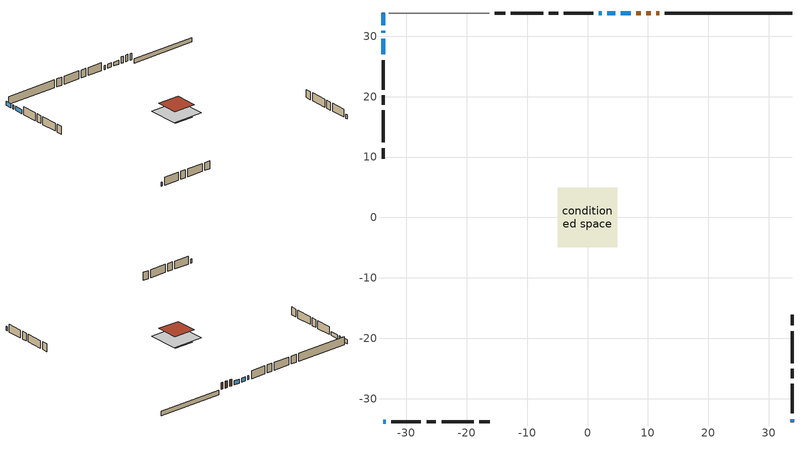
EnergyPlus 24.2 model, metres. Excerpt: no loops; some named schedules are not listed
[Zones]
conditioned space
 floor adiabatic (AdiabaticFloorConstruction): -4.92,-4.92 -4.92,4.92 4.92,4.92 4.92,-4.92 z0.3
 floor foundation (Slab1 construction): -3.16,-3.16 -3.16,3.16 3.16,3.16 3.16,-3.16 z-1.07
 wall outside (AdiabaticWallConstruction 1): 11.87,33.83 11.39,33.83 / 10.46,33.83 9.75,33.83 / 8.82,33.83 8.08,33.83 z0.3:2.33
 wall outside (AdiabaticWallConstruction): -33.83,-33.83 -33.37,-33.83 / 7.15,33.83 5.49,33.83 / -33.83,33.83 -33.83,31.8 / 4.56,33.83 3.26,33.83 / 33.83,-33.83 33.83,-33.34 / 2.33,33.83 1.87,33.83 / -33.83,30.87 -33.83,30.53 / -33.83,29.6 -33.83,26.97 z0.3:1.52
 wall outside (Wall1 construction): 0.94,33.83 -3.95,33.83 / -32.45,-33.83 -27.55,-33.83 / -33.83,26.04 -33.83,21.15 / 33.83,-32.42 33.83,-27.52 z0.3:2.74
 wall outside (Wall2 construction): -4.88,33.83 -6.43,33.83 / -26.62,-33.83 -25.08,-33.83 / -33.83,20.22 -33.83,18.67 / 33.83,-26.59 33.83,-25.05 z0.3:2.74
 wall outside (Wall3 construction): -7.36,33.83 -12.68,33.83 / -24.15,-33.83 -18.83,-33.83 / -33.83,17.74 -33.83,12.42 / 33.83,-24.12 33.83,-18.8 z0.3:2.74
 wall outside (Wall4 construction): -13.61,33.83 -15.36,33.83 / -17.9,-33.83 -16.15,-33.83 / -33.83,11.49 -33.83,9.74 / 33.83,-17.87 33.83,-16.12 z0.3:2.74
 wall foundation (FoundationWall1 construction): 33.83,33.83 12.8,33.83 z-1.07:0.3
 wall adiabatic (Wall5 construction): -16.29,33.83 -32.9,33.83 z0.3:2.74
 window (WindowConstruction 5): -33.83,-33.83 -33.38,-33.83 z0.3:1.52
 window (WindowConstruction 4): 7.15,33.83 5.49,33.83 z0.3:1.52
 window (WindowConstruction): -33.83,33.83 -33.83,31.8 z0.3:1.52
 window (WindowConstruction 1): 4.56,33.83 3.26,33.83 z0.3:1.52
 window (WindowConstruction 2): 33.83,-33.83 33.83,-33.34 z0.3:1.52
 window (WindowConstruction 6): 2.33,33.83 1.87,33.83 z0.3:1.52
 window (WindowConstruction 7): -33.83,30.87 -33.83,30.53 z0.3:1.52
 window (WindowConstruction 3): -33.83,29.6 -33.83,26.97 z0.3:1.52
 door (Door): 11.87,33.83 11.39,33.83 z0.3:2.33
 door (Door 1): 10.46,33.83 9.75,33.83 z0.3:2.33
 door (Door 2): 8.82,33.83 8.08,33.83 z0.3:2.33
 ceiling adiabatic (AdiabaticFloorConstruction): 4.92,-4.92 4.92,4.92 -4.92,4.92 -4.92,-4.92 z0.3
 roof outside (Roof1 construction): -3.48,3.48 -3.48,-3.48 3.48,-3.48 3.48,3.48 z2.74
[Building]
Building 1: Terrain=Suburbs
[Site:Location]
Ottawa Intl AP_ON: Latitude {deg}=45.32; Longitude {deg}=-75.67; Time Zone {hr}=-5; Elevation {m}=115; Keep Site Location Information=Yes
[Site:GroundTemperature:Shallow]
1.18808, -1.19398, -1.38475, -0.254337, 4.28362, 8.80044, 12.7163, 15.1969, 15.4076, 13.3901, 9.57408, 5.19582
[Site:WaterMainsTemperature]
Calculation Method=Schedule; Temperature Schedule=mains temperature schedule
[Material] Roughness=Rough; Thermal Absorptance=0.9
Name | Thickness {m} | Conductivity {W/m-K} | Density {kg/m3} | Specific Heat {J/kg-K} | Solar Absorptance | Visible Absorptance
asphalt or fiberglass shingles | 0.00635 | 0.162714 | 1121.4 | 1465.45 | 0.4 | 0.4
concrete 4.0 in. | 0.1016 | 1.803125 | 2242.8 | 837.4 | 0.7 | 0.7
concrete 8.0 in. | 0.2032 | 1.803125 | 2242.8 | 837.4 | 0.7 | 0.7
door material | 0.04445 | 0.188738 | 512.64 | 1214.23 | 0.7 | 0.7
door material 1 | 0.04445 | 0.327969 | 512.64 | 1214.23 | 0.7 | 0.7
floor covering | 0.0127 | 0.0433444 | 54.468 | 1339.84 | 0.6 | 0.6
floor rigid ins; wall rigid ins | 0.512978 | 0.029427 | 32.04 | 1214.23 | 0.7 | 0.7
floor stud and cavity | 0.1397 | 1.75129 | 37.0049 | 1207.88 | 0.7 | 0.7
furniture material conditioned space 1 | 0.1524 | 0.115458 | 640.8 | 1214.23 | 0.6 | 0.6
gypsum board | 0.0127 | 0.160291 | 801 | 837.4 | 0.6 | 0.6
osb sheathing 0.5 in. | 0.0127 | 0.115458 | 512.64 | 1214.23 | 0.7 | 0.7
osb sheathing 0.5 in. 1 | 0.0127 | 0.115458 | 512.64 | 1214.23 | 0.4 | 0.4
osb sheathing 0.75 in. | 0.01905 | 0.115458 | 512.64 | 1214.23 | 0.7 | 0.7
roof rigid ins | 0.103632 | 0.029427 | 32.04 | 1214.23 | 0.7 | 0.7
roof stud and cavity | 0.2032 | 0.174074 | 78.34581 | 1123.46 | 0.7 | 0.7
wall stud and cavity | 0.1397 | 0.0885473 | 139.0536 | 1170.24 | 0.7 | 0.7
wall stud and cavity 1 | 0.1397 | 0.103982 | 139.0536 | 1170.24 | 0.7 | 0.7
wall stud and cavity 2 | 0.1397 | 0.0881538 | 139.0536 | 1170.24 | 0.7 | 0.7
wall stud and cavity 3 | 0.1397 | 0.103575 | 139.0536 | 1170.24 | 0.7 | 0.7
wall stud and cavity 4 | 0.1397 | 0.0799342 | 139.0536 | 1170.24 | 0.7 | 0.7
wall stud and cavity 5 | 0.0889 | 0.380278 | 52.3479 | 1209.89 | 0.7 | 0.7
wall stud and cavity 6 | 0.0889 | 0.391764 | 83.0341 | 1211.67 | 0.7 | 0.7
wood siding | 0.0254 | 0.102417 | 544.68 | 1172.36 | 0.4 | 0.4
wood siding 1; wood siding 2 | 0.0254 | 0.102417 | 544.68 | 1172.36 | 0.7 | 0.7
[WindowMaterial:SimpleGlazingSystem]
Name | U-Factor {W/m2-K} | Solar Heat Gain Coefficient
WindowMaterial | 2.9378 | 0.65
WindowMaterial 1 | 2.92076 | 0.67
WindowMaterial 2 | 2.98038 | 0.61
WindowMaterial 3 | 2.92303 | 0.66
WindowMaterial 4 | 2.9077 | 0.68
WindowMaterial 5 | 2.97868 | 0.61
WindowMaterial 6 | 3.00764 | 0.58
[Construction]
AdiabaticFloorConstruction: floor stud and cavity, floor rigid ins, osb sheathing 0.75 in., floor covering
AdiabaticWallConstruction: wood siding 1, wall rigid ins, wall stud and cavity 5, gypsum board
AdiabaticWallConstruction 1: wood siding 2, wall rigid ins, wall stud and cavity 5, gypsum board
Door; Door 1: door material
Door 2: door material 1
FoundationWall1 construction: concrete 8.0 in.
furniture construction conditioned space 1: furniture material conditioned space 1
PartitionWallConstruction: gypsum board, wall stud and cavity 6, gypsum board
Roof1 construction: asphalt or fiberglass shingles, roof rigid ins, osb sheathing 0.75 in., roof stud and cavity, gypsum board
Slab1 construction: concrete 4.0 in.
Wall1 construction: wood siding, osb sheathing 0.5 in., wall stud and cavity, gypsum board
Wall2 construction: wood siding, osb sheathing 0.5 in., wall stud and cavity 1, gypsum board
Wall3 construction: wood siding, osb sheathing 0.5 in., wall stud and cavity 2, gypsum board
Wall4 construction: wood siding, osb sheathing 0.5 in., wall stud and cavity 3, gypsum board
Wall5 construction: osb sheathing 0.5 in. 1, wall stud and cavity 4, gypsum board
WindowConstruction: WindowMaterial
WindowConstruction 1: WindowMaterial 1
WindowConstruction 2: WindowMaterial 2
WindowConstruction 3: WindowMaterial 3
WindowConstruction 4: WindowMaterial 4
WindowConstruction 5; WindowConstruction 6: WindowMaterial 5
WindowConstruction 7: WindowMaterial 6
[Zone]
conditioned space: Multiplier=1; Volume {m3}=320.1; Part of Total Floor Area=Yes
[Space]
conditioned space 1: Zone=conditioned space; Volume {m3}=320.1
[SurfaceProperty:ExposedFoundationPerimeter]
Slab1: Exposed Perimeter Calculation Method=TotalExposedPerimeter; Total Exposed Perimeter {m}=21.031
[InternalMass] Zone or ZoneList=conditioned space; Space or SpaceList=conditioned space 1
Name | Construction | Surface Area {m2}
furniture mass conditioned space 1 | furniture construction conditioned space 1 | 54.6801
partition wall mass | PartitionWallConstruction | 136.7
[Lights]
interior lighting: Zone or ZoneList or Space or SpaceList=conditioned space 1; Schedule=interior lighting schedule; Design Level Calculation Method=LightingLevel; Lighting Level {W}=343.2; Return Air Fraction=0; Fraction Radiant=0.6; Fraction Visible=0.2; Fraction Replaceable=1
[People]
occupants: Zone or ZoneList or Space or SpaceList=conditioned space 1; Number of People Schedule=occupants schedule; Number of People Calculation Method=People; Number of People=3; Fraction Radiant=0.314171; Sensible Heat Fraction=0.56303; Activity Level Schedule=occupants activity schedule; Carbon Dioxide Generation Rate {m3/s-W}=0; Enable ASHRAE 55 Comfort Warnings=No; Mean Radiant Temperature Calculation Type=EnclosureAveraged
[ElectricEquipment] Zone or ZoneList or Space or SpaceList=conditioned space 1; Design Level Calculation Method=EquipmentLevel
Name | Schedule | Design Level {W} | Fraction Latent | Fraction Radiant | Fraction Lost
clothes dryer | clothes dryer schedule | 140.772 | 0.015 | 0.081 | 0.85
clothes washer | clothes washer schedule | 32.1985 | 0.03 | 0.162 | 0.7
cooking range | cooking range schedule | 208.969 | 0.08 | 0.432 | 0.2
dishwasher | dishwasher schedule | 66.8632 | 0.3 | 0.18 | 0.4
fridge | fridge schedule | 72.9452 | 0 | 0.6 | 0
mech vent house fan | mech vent house fan schedule | 0 | 0 | 0 | 1
mech vent house fan cfis | mech vent house fan cfis schedule | 0 | 0 | 0 | 0
misc plug loads | misc plug loads schedule | 494.7 | 0.045 | 0.513 | 0.1
whole house fan | Always On Discrete | 0 | 0 | 0 | 1
[OtherEquipment] Zone or ZoneList or Space or SpaceList=conditioned space 1; Design Level Calculation Method=EquipmentLevel
Name | Fuel Type | Schedule | Design Level {W} | Fraction Latent | Fraction Radiant | Fraction Lost
clothes dryer 1 | Electricity | clothes dryer schedule | 0 | 0.015 | 0.081 | 0.85
cooking range 1 | Electricity | cooking range schedule | 0 | 0.08 | 0.432 | 0.2
general water use latent | None | general water use schedule | 59.3978 | 1 | 0 | 0
general water use sensible | None | general water use schedule | -58.539 | 0 | 0.6 | 0
mech vent house fan latent load | None | Always On Discrete | 0 | 1 | 0 | 0
mech vent house fan sensible load | None | Always On Discrete | 0 | 0 | 0 | 0
water heater energy adjustment1 | NaturalGas | Always On Discrete | 0.01 | 0 | 0 | 1
[ZoneInfiltration:DesignFlowRate] Zone or ZoneList or Space or SpaceList=conditioned space 1; Schedule=Always On Discrete; Design Flow Rate Calculation Method=Flow/Zone; Design Flow Rate {m3/s}=0
infil flow; natural vent flow; whole house fan flow
[AvailabilityManager:Scheduled]
central ac and furnace airloop Availability Manager: Schedule=Always On Discrete
[Foundation:Kiva]
Foundation Kiva 1: Initial Indoor Air Temperature {C}=18; Wall Height Above Grade {m}=0.300015; Wall Depth Below Slab {m}=0.2032
[Foundation:Kiva:Settings]
Soil Conductivity {W/m-K}=0.849921; Soil Density {kg/m3}=1842.3; Soil Specific Heat {J/kg-K}=418.7; Ground Solar Absorptivity=0.9; Ground Thermal Absorptivity=0.9; Ground Surface Roughness {m}=0.03; Far-Field Width {m}=40; Deep-Ground Boundary Condition=ZeroFlux; Deep-Ground Depth {m}=40; Minimum Cell Dimension {m}=0.2; Maximum Cell Growth Coefficient=3; Simulation Timestep=Timestep
[Exterior:Lights]
exterior lighting: Schedule=exterior lighting schedule; Design Level {W}=75.6
[EnergyManagementSystem:GlobalVariable]
central_ac_and_furnace_airloop_Fan_RTF
infil_program_Qfan
infil_program_Qinf
natural_vent_program_Qnv
natural_vent_program_Qwhf
[EnergyManagementSystem:Sensor]
Name | Output:Variable or Output:Meter Index Key | Output:Variable or Output:Meter
airflow_gain | infil flow | Infiltration Sensible Heat Gain Energy
airflow_gain_1 | natural vent flow | Infiltration Sensible Heat Gain Energy
airflow_gain_2 | whole house fan flow | Infiltration Sensible Heat Gain Energy
airflow_loss | infil flow | Infiltration Sensible Heat Loss Energy
airflow_loss_1 | natural vent flow | Infiltration Sensible Heat Loss Energy
airflow_loss_2 | whole house fan flow | Infiltration Sensible Heat Loss Energy
clg_load_cond |  | Cooling:EnergyTransfer:Zone:CONDITIONED SPACE
clg_sp_s; clg_sp_s_1 | cooling setpoint | Schedule Value
clothes_dryer_exhaust_0_sch_s | clothes dryer exhaust 0 schedule | Schedule Value
cool_season | cooling season schedule | Schedule Value
htg_load_cond |  | Heating:EnergyTransfer:Zone:CONDITIONED SPACE
htg_sp_s; htg_sp_s_1 | heating setpoint | Schedule Value
ig_ee_conv | clothes dryer | Electric Equipment Convective Heating Energy
ig_ee_conv_2 | cooking range | Electric Equipment Convective Heating Energy
ig_ee_conv_4 | fridge | Electric Equipment Convective Heating Energy
ig_ee_conv_5 | misc plug loads | Electric Equipment Convective Heating Energy
ig_ee_conv_6 | whole house fan | Electric Equipment Convective Heating Energy
ig_ee_rad | clothes dryer | Electric Equipment Radiant Heating Energy
ig_ee_rad_2 | cooking range | Electric Equipment Radiant Heating Energy
ig_ee_rad_4 | fridge | Electric Equipment Radiant Heating Energy
ig_ee_rad_5 | misc plug loads | Electric Equipment Radiant Heating Energy
ig_ee_rad_6 | whole house fan | Electric Equipment Radiant Heating Energy
ig_lgt_conv | interior lighting | Lights Convective Heating Energy
ig_lgt_rad | interior lighting | Lights Radiant Heating Energy
ig_lgt_vis | interior lighting | Lights Visible Radiation Heating Energy
ig_oe_conv | clothes dryer 1 | Other Equipment Convective Heating Energy
ig_oe_conv_1 | cooking range 1 | Other Equipment Convective Heating Energy
ig_oe_conv_2 | general water use latent | Other Equipment Convective Heating Energy
ig_oe_conv_3 | general water use sensible | Other Equipment Convective Heating Energy
ig_oe_conv_4 | water heater energy adjustment1 | Other Equipment Convective Heating Energy
ig_oe_rad | clothes dryer 1 | Other Equipment Radiant Heating Energy
ig_oe_rad_1 | cooking range 1 | Other Equipment Radiant Heating Energy
ig_oe_rad_2 | general water use latent | Other Equipment Radiant Heating Energy
ig_oe_rad_3 | general water use sensible | Other Equipment Radiant Heating Energy
ig_oe_rad_4 | water heater energy adjustment1 | Other Equipment Radiant Heating Energy
ig_ppl_conv | occupants | People Convective Heating Energy
ig_ppl_rad | occupants | People Radiant Heating Energy
im_conv | furniture mass conditioned space 1 | Surface Inside Face Convection Heat Gain Energy
im_conv_1 | partition wall mass | Surface Inside Face Convection Heat Gain Energy
im_ig | furniture mass conditioned space 1 | Surface Inside Face Internal Gains Radiation Heat Gain Energy
im_ig_1 | partition wall mass | Surface Inside Face Internal Gains Radiation Heat Gain Energy
im_lgt | furniture mass conditioned space 1 | Surface Inside Face Lights Radiation Heat Gain Energy
im_lgt_1 | partition wall mass | Surface Inside Face Lights Radiation Heat Gain Energy
im_sol | furniture mass conditioned space 1 | Surface Inside Face Solar Radiation Heat Gain Energy
im_sol_1 | partition wall mass | Surface Inside Face Solar Radiation Heat Gain Energy
im_surf | furniture mass conditioned space 1 | Surface Inside Face Net Surface Thermal Radiation Heat Gain Energy
im_surf_1 | partition wall mass | Surface Inside Face Net Surface Thermal Radiation Heat Gain Energy
mv_conv | mech vent house fan | Electric Equipment Convective Heating Energy
mv_conv_1 | mech vent house fan cfis | Electric Equipment Convective Heating Energy
mv_conv_2 | mech vent house fan latent load | Other Equipment Convective Heating Energy
mv_conv_3 | mech vent house fan sensible load | Other Equipment Convective Heating Energy
mv_rad | mech vent house fan | Electric Equipment Radiant Heating Energy
mv_rad_1 | mech vent house fan cfis | Electric Equipment Radiant Heating Energy
mv_rad_2 | mech vent house fan latent load | Other Equipment Radiant Heating Energy
mv_rad_3 | mech vent house fan sensible load | Other Equipment Radiant Heating Energy
natural_vent_s | natural vent schedule | Schedule Value
out_pb_s |  | Site Outdoor Air Barometric Pressure
out_wt_s |  | Site Outdoor Air Humidity Ratio
site_vw_s |  | Site Wind Speed
ss_back_out | Window1 | Surface Window Shortwave from Zone Back Out Window Heat Transfer Rate
ss_back_out_1 | Window10 | Surface Window Shortwave from Zone Back Out Window Heat Transfer Rate
ss_back_out_2 | Window2 | Surface Window Shortwave from Zone Back Out Window Heat Transfer Rate
ss_back_out_3 | Window4 | Surface Window Shortwave from Zone Back Out Window Heat Transfer Rate
ss_back_out_4 | Window5 | Surface Window Shortwave from Zone Back Out Window Heat Transfer Rate
ss_back_out_5 | Window6 | Surface Window Shortwave from Zone Back Out Window Heat Transfer Rate
ss_back_out_6 | Window7 | Surface Window Shortwave from Zone Back Out Window Heat Transfer Rate
ss_back_out_7 | Window8 | Surface Window Shortwave from Zone Back Out Window Heat Transfer Rate
ss_conv | Door1 | Surface Inside Face Convection Heat Gain Energy
ss_conv_1 | Door2 | Surface Inside Face Convection Heat Gain Energy
ss_conv_10 | Window8 | Surface Inside Face Convection Heat Gain Energy
ss_conv_2 | Door3 | Surface Inside Face Convection Heat Gain Energy
ss_conv_3 | Window1 | Surface Inside Face Convection Heat Gain Energy
ss_conv_4 | Window10 | Surface Inside Face Convection Heat Gain Energy
ss_conv_5 | Window2 | Surface Inside Face Convection Heat Gain Energy
ss_conv_6 | Window4 | Surface Inside Face Convection Heat Gain Energy
ss_conv_7 | Window5 | Surface Inside Face Convection Heat Gain Energy
ss_conv_8 | Window6 | Surface Inside Face Convection Heat Gain Energy
ss_conv_9 | Window7 | Surface Inside Face Convection Heat Gain Energy
ss_ig | Door1 | Surface Inside Face Internal Gains Radiation Heat Gain Energy
ss_ig_1 | Door2 | Surface Inside Face Internal Gains Radiation Heat Gain Energy
ss_ig_10 | Window8 | Surface Inside Face Internal Gains Radiation Heat Gain Energy
ss_ig_2 | Door3 | Surface Inside Face Internal Gains Radiation Heat Gain Energy
ss_ig_3 | Window1 | Surface Inside Face Internal Gains Radiation Heat Gain Energy
ss_ig_4 | Window10 | Surface Inside Face Internal Gains Radiation Heat Gain Energy
ss_ig_5 | Window2 | Surface Inside Face Internal Gains Radiation Heat Gain Energy
ss_ig_6 | Window4 | Surface Inside Face Internal Gains Radiation Heat Gain Energy
ss_ig_7 | Window5 | Surface Inside Face Internal Gains Radiation Heat Gain Energy
ss_ig_8 | Window6 | Surface Inside Face Internal Gains Radiation Heat Gain Energy
ss_ig_9 | Window7 | Surface Inside Face Internal Gains Radiation Heat Gain Energy
ss_lgt | Door1 | Surface Inside Face Lights Radiation Heat Gain Energy
ss_lgt_1 | Door2 | Surface Inside Face Lights Radiation Heat Gain Energy
ss_lgt_2 | Door3 | Surface Inside Face Lights Radiation Heat Gain Energy
ss_sol | Door1 | Surface Inside Face Solar Radiation Heat Gain Energy
ss_sol_1 | Door2 | Surface Inside Face Solar Radiation Heat Gain Energy
ss_sol_2 | Door3 | Surface Inside Face Solar Radiation Heat Gain Energy
ss_surf | Door1 | Surface Inside Face Net Surface Thermal Radiation Heat Gain Energy
ss_surf_1 | Door2 | Surface Inside Face Net Surface Thermal Radiation Heat Gain Energy
ss_surf_10 | Window8 | Surface Inside Face Net Surface Thermal Radiation Heat Gain Energy
ss_surf_2 | Door3 | Surface Inside Face Net Surface Thermal Radiation Heat Gain Energy
ss_surf_3 | Window1 | Surface Inside Face Net Surface Thermal Radiation Heat Gain Energy
ss_surf_4 | Window10 | Surface Inside Face Net Surface Thermal Radiation Heat Gain Energy
ss_surf_5 | Window2 | Surface Inside Face Net Surface Thermal Radiation Heat Gain Energy
ss_surf_6 | Window4 | Surface Inside Face Net Surface Thermal Radiation Heat Gain Energy
ss_surf_7 | Window5 | Surface Inside Face Net Surface Thermal Radiation Heat Gain Energy
ss_surf_8 | Window6 | Surface Inside Face Net Surface Thermal Radiation Heat Gain Energy
ss_surf_9 | Window7 | Surface Inside Face Net Surface Thermal Radiation Heat Gain Energy
ss_trans_in | Window1 | Surface Window Transmitted Solar Radiation Rate
ss_trans_in_1 | Window10 | Surface Window Transmitted Solar Radiation Rate
ss_trans_in_2 | Window2 | Surface Window Transmitted Solar Radiation Rate
ss_trans_in_3 | Window4 | Surface Window Transmitted Solar Radiation Rate
ss_trans_in_4 | Window5 | Surface Window Transmitted Solar Radiation Rate
ss_trans_in_5 | Window6 | Surface Window Transmitted Solar Radiation Rate
ss_trans_in_6 | Window7 | Surface Window Transmitted Solar Radiation Rate
ss_trans_in_7 | Window8 | Surface Window Transmitted Solar Radiation Rate
ss_trans_out | Window1 | Surface Inside Face Initial Transmitted Diffuse Transmitted Out Window Solar Radiation Rate
ss_trans_out_1 | Window10 | Surface Inside Face Initial Transmitted Diffuse Transmitted Out Window Solar Radiation Rate
ss_trans_out_2 | Window2 | Surface Inside Face Initial Transmitted Diffuse Transmitted Out Window Solar Radiation Rate
ss_trans_out_3 | Window4 | Surface Inside Face Initial Transmitted Diffuse Transmitted Out Window Solar Radiation Rate
ss_trans_out_4 | Window5 | Surface Inside Face Initial Transmitted Diffuse Transmitted Out Window Solar Radiation Rate
ss_trans_out_5 | Window6 | Surface Inside Face Initial Transmitted Diffuse Transmitted Out Window Solar Radiation Rate
ss_trans_out_6 | Window7 | Surface Inside Face Initial Transmitted Diffuse Transmitted Out Window Solar Radiation Rate
ss_trans_out_7 | Window8 | Surface Inside Face Initial Transmitted Diffuse Transmitted Out Window Solar Radiation Rate
s_conv | FoundationWall1 | Surface Inside Face Convection Heat Gain Energy
s_conv_1 | inferred conditioned ceiling | Surface Inside Face Convection Heat Gain Energy
s_conv_10 | Wall2:180 | Surface Inside Face Convection Heat Gain Energy
s_conv_11 | Wall2:270 | Surface Inside Face Convection Heat Gain Energy
s_conv_12 | Wall2:90 | Surface Inside Face Convection Heat Gain Energy
s_conv_13 | Wall3:0 | Surface Inside Face Convection Heat Gain Energy
s_conv_14 | Wall3:180 | Surface Inside Face Convection Heat Gain Energy
s_conv_15 | Wall3:270 | Surface Inside Face Convection Heat Gain Energy
s_conv_16 | Wall3:90 | Surface Inside Face Convection Heat Gain Energy
s_conv_17 | Wall4:0 | Surface Inside Face Convection Heat Gain Energy
s_conv_18 | Wall4:180 | Surface Inside Face Convection Heat Gain Energy
s_conv_19 | Wall4:270 | Surface Inside Face Convection Heat Gain Energy
s_conv_2 | inferred conditioned floor | Surface Inside Face Convection Heat Gain Energy
s_conv_20 | Wall4:90 | Surface Inside Face Convection Heat Gain Energy
s_conv_21 | Wall5 | Surface Inside Face Convection Heat Gain Energy
s_conv_3 | Roof1 | Surface Inside Face Convection Heat Gain Energy
s_conv_4 | Slab1 | Surface Inside Face Convection Heat Gain Energy
s_conv_5 | Wall1:0 | Surface Inside Face Convection Heat Gain Energy
s_conv_6 | Wall1:180 | Surface Inside Face Convection Heat Gain Energy
s_conv_7 | Wall1:270 | Surface Inside Face Convection Heat Gain Energy
s_conv_8 | Wall1:90 | Surface Inside Face Convection Heat Gain Energy
s_conv_9 | Wall2:0 | Surface Inside Face Convection Heat Gain Energy
s_ig | FoundationWall1 | Surface Inside Face Internal Gains Radiation Heat Gain Energy
s_ig_1 | inferred conditioned ceiling | Surface Inside Face Internal Gains Radiation Heat Gain Energy
s_ig_10 | Wall2:180 | Surface Inside Face Internal Gains Radiation Heat Gain Energy
s_ig_11 | Wall2:270 | Surface Inside Face Internal Gains Radiation Heat Gain Energy
s_ig_12 | Wall2:90 | Surface Inside Face Internal Gains Radiation Heat Gain Energy
s_ig_13 | Wall3:0 | Surface Inside Face Internal Gains Radiation Heat Gain Energy
s_ig_14 | Wall3:180 | Surface Inside Face Internal Gains Radiation Heat Gain Energy
s_ig_15 | Wall3:270 | Surface Inside Face Internal Gains Radiation Heat Gain Energy
s_ig_16 | Wall3:90 | Surface Inside Face Internal Gains Radiation Heat Gain Energy
s_ig_17 | Wall4:0 | Surface Inside Face Internal Gains Radiation Heat Gain Energy
s_ig_18 | Wall4:180 | Surface Inside Face Internal Gains Radiation Heat Gain Energy
s_ig_19 | Wall4:270 | Surface Inside Face Internal Gains Radiation Heat Gain Energy
s_ig_2 | inferred conditioned floor | Surface Inside Face Internal Gains Radiation Heat Gain Energy
s_ig_20 | Wall4:90 | Surface Inside Face Internal Gains Radiation Heat Gain Energy
s_ig_21 | Wall5 | Surface Inside Face Internal Gains Radiation Heat Gain Energy
s_ig_3 | Roof1 | Surface Inside Face Internal Gains Radiation Heat Gain Energy
s_ig_4 | Slab1 | Surface Inside Face Internal Gains Radiation Heat Gain Energy
s_ig_5 | Wall1:0 | Surface Inside Face Internal Gains Radiation Heat Gain Energy
s_ig_6 | Wall1:180 | Surface Inside Face Internal Gains Radiation Heat Gain Energy
s_ig_7 | Wall1:270 | Surface Inside Face Internal Gains Radiation Heat Gain Energy
s_ig_8 | Wall1:90 | Surface Inside Face Internal Gains Radiation Heat Gain Energy
s_ig_9 | Wall2:0 | Surface Inside Face Internal Gains Radiation Heat Gain Energy
s_lgt | FoundationWall1 | Surface Inside Face Lights Radiation Heat Gain Energy
s_lgt_1 | inferred conditioned ceiling | Surface Inside Face Lights Radiation Heat Gain Energy
s_lgt_10 | Wall2:180 | Surface Inside Face Lights Radiation Heat Gain Energy
s_lgt_11 | Wall2:270 | Surface Inside Face Lights Radiation Heat Gain Energy
s_lgt_12 | Wall2:90 | Surface Inside Face Lights Radiation Heat Gain Energy
s_lgt_13 | Wall3:0 | Surface Inside Face Lights Radiation Heat Gain Energy
s_lgt_14 | Wall3:180 | Surface Inside Face Lights Radiation Heat Gain Energy
s_lgt_15 | Wall3:270 | Surface Inside Face Lights Radiation Heat Gain Energy
s_lgt_16 | Wall3:90 | Surface Inside Face Lights Radiation Heat Gain Energy
s_lgt_17 | Wall4:0 | Surface Inside Face Lights Radiation Heat Gain Energy
s_lgt_18 | Wall4:180 | Surface Inside Face Lights Radiation Heat Gain Energy
s_lgt_19 | Wall4:270 | Surface Inside Face Lights Radiation Heat Gain Energy
s_lgt_2 | inferred conditioned floor | Surface Inside Face Lights Radiation Heat Gain Energy
s_lgt_20 | Wall4:90 | Surface Inside Face Lights Radiation Heat Gain Energy
s_lgt_21 | Wall5 | Surface Inside Face Lights Radiation Heat Gain Energy
s_lgt_3 | Roof1 | Surface Inside Face Lights Radiation Heat Gain Energy
s_lgt_4 | Slab1 | Surface Inside Face Lights Radiation Heat Gain Energy
s_lgt_5 | Wall1:0 | Surface Inside Face Lights Radiation Heat Gain Energy
s_lgt_6 | Wall1:180 | Surface Inside Face Lights Radiation Heat Gain Energy
s_lgt_7 | Wall1:270 | Surface Inside Face Lights Radiation Heat Gain Energy
s_lgt_8 | Wall1:90 | Surface Inside Face Lights Radiation Heat Gain Energy
s_lgt_9 | Wall2:0 | Surface Inside Face Lights Radiation Heat Gain Energy
s_sol | FoundationWall1 | Surface Inside Face Solar Radiation Heat Gain Energy
s_sol_1 | inferred conditioned ceiling | Surface Inside Face Solar Radiation Heat Gain Energy
s_sol_10 | Wall2:180 | Surface Inside Face Solar Radiation Heat Gain Energy
s_sol_11 | Wall2:270 | Surface Inside Face Solar Radiation Heat Gain Energy
s_sol_12 | Wall2:90 | Surface Inside Face Solar Radiation Heat Gain Energy
s_sol_13 | Wall3:0 | Surface Inside Face Solar Radiation Heat Gain Energy
s_sol_14 | Wall3:180 | Surface Inside Face Solar Radiation Heat Gain Energy
s_sol_15 | Wall3:270 | Surface Inside Face Solar Radiation Heat Gain Energy
